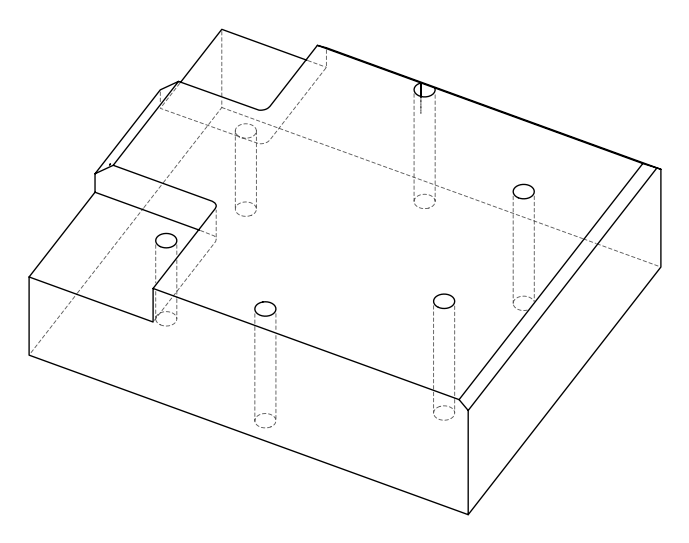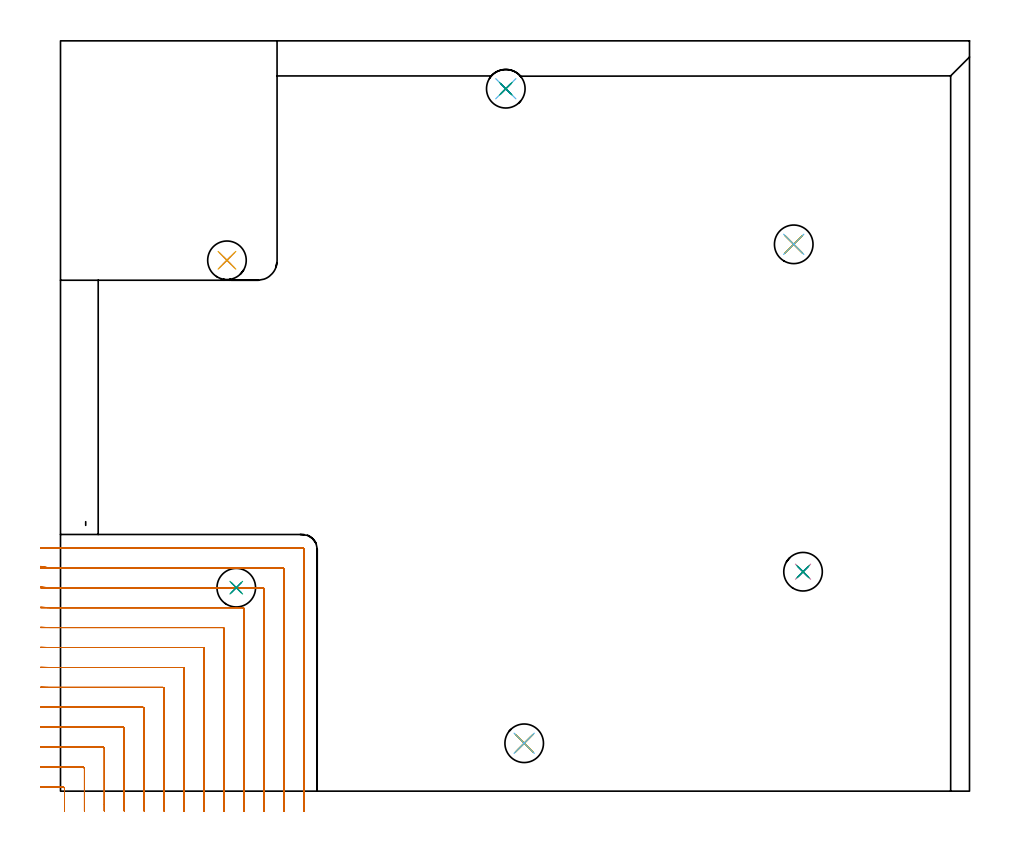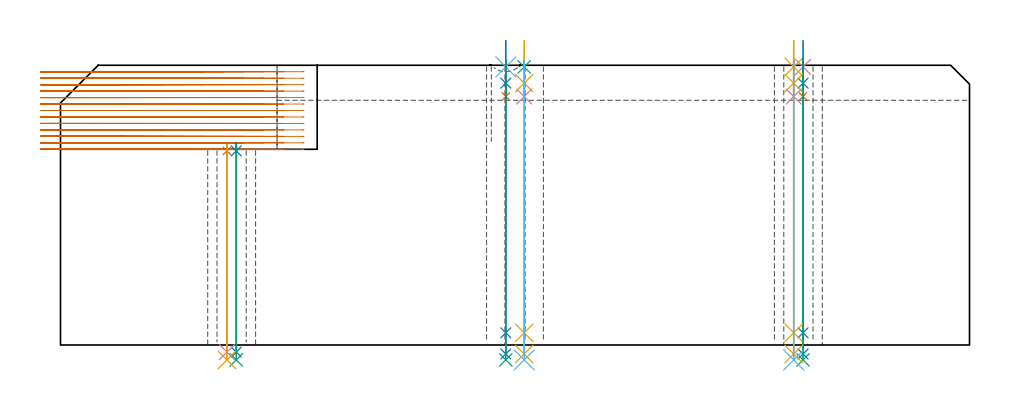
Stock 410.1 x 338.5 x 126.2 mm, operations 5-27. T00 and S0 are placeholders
(PLAN: 27 operations, 19 tool changes, 110.8 min)
(1 AREA_MILL | FG_CHAMFER_SURFACE | UGT0205_001 | 15.23 min | 39913 mm3)
(2 AREA_MILL_1 | FG_CHAMFER_SURFACE_1 | UGT0205_001 | 10.61 min | 11762 mm3)
(3 AREA_MILL_2 | FG_CHAMFER_SURFACE_2 | UGT0205_001 | 6.6 min | 18748 mm3)
(4 MILL_CORNER_NOTCH_RECTANGULAR | CORNER_NOTCH_RECTANGULAR | NXT0201_012 | Follow Part, ap 4, ae 75% | 23.1 min | 397303 mm3)
(5 MILL_CORNER_NOTCH_RECTANGULAR_1 | CORNER_NOTCH_RECTANGULAR_1 | NXT0201_011 | Follow Part, ap 3, ae 75% | 48.34 min | 506812 mm3)
(6 SPOT_DRILL | STEP1HOLE | NXT0321_9005460120000 | 0.04 min | 15 mm3)
(7 SPOT_DRILL_1 | STEP1HOLE_1 | NXT0321_9005460120000 | 0.03 min | 19 mm3)
(8 SPOT_DRILL_2 | STEP1HOLE_2 | NXT0321_9005460120000 | 0.03 min | 8 mm3)
(9 SPOT_DRILL_3 | STEP1HOLE_3 | NXT0321_9005460120000 | 0.03 min | 6 mm3)
(10 SPOT_DRILL_4 | STEP1HOLE_4 | NXT0321_9005460120000 | 0.03 min | 10 mm3)
(11 SPOT_DRILL_5 | STEP1HOLE_5 | NXT0321_9005460120000 | 0.04 min | 19 mm3)
(12 DRILL_THROUGH_HOLE_INTO_CENTER | STEP1HOLE | NXT0301_065 | 0.38 min | 6051 mm3)
(13 DRILL_TO_ENLARGE_THROUGH_HOLE | STEP1HOLE | UGT0301_245 | 0.4 min | 14882 mm3)
(14 DRILL_BLIND_HOLE_INTO_CENTER | STEP1HOLE_1 | NXT0301_065 | 0.07 min | 893 mm3)
(15 GUN_DRILL_THROUGH_HOLE | STEP1HOLE_1 | UGT0307_008 | 0.68 min | 11036 mm3)
(16 DRILL_TO_ENLARGE_THROUGH_HOLE_1 | STEP1HOLE_1 | UGT0301_245 | 0.54 min | 18035 mm3)
(17 DRILL_BLIND_HOLE_INTO_CENTER_1 | STEP1HOLE_2 | NXT0301_065 | 0.07 min | 881 mm3)
(18 GUN_DRILL_THROUGH_HOLE_1 | STEP1HOLE_2 | UGT0307_008 | 0.68 min | 11057 mm3)
(19 DRILL_TO_ENLARGE_THROUGH_HOLE_2 | STEP1HOLE_2 | UGT0301_245 | 0.54 min | 18015 mm3)
(20 DRILL_BLIND_HOLE_INTO_CENTER_2 | STEP1HOLE_3 | NXT0301_065 | 0.07 min | 876 mm3)
(21 GUN_DRILL_THROUGH_HOLE_2 | STEP1HOLE_3 | UGT0307_008 | 0.68 min | 11052 mm3)
(22 DRILL_TO_ENLARGE_THROUGH_HOLE_3 | STEP1HOLE_3 | UGT0301_245 | 0.54 min | 18030 mm3)
(23 DRILL_BLIND_HOLE_INTO_CENTER_3 | STEP1HOLE_4 | NXT0301_065 | 0.07 min | 866 mm3)
(24 GUN_DRILL_THROUGH_HOLE_3 | STEP1HOLE_4 | UGT0307_008 | 0.68 min | 11053 mm3)
(25 DRILL_TO_ENLARGE_THROUGH_HOLE_4 | STEP1HOLE_4 | UGT0301_245 | 0.54 min | 17997 mm3)
(26 DRILL_THROUGH_HOLE_INTO_CENTER_1 | STEP1HOLE_5 | NXT0301_065 | 0.38 min | 6064 mm3)
(27 DRILL_TO_ENLARGE_THROUGH_HOLE_5 | STEP1HOLE_5 | UGT0301_245 | 0.4 min | 14891 mm3)
(TOOL UGT0205_001 | Chamfer Mill 20 x 3 x 45 deg. | D20 FL50 Z2)
(TOOL NXT0201_012 | ENDMILL 16mm [2P460-1600-NA 1630] | D16 FL38 Z6)
(TOOL NXT0201_011 | ENDMILL 12mm [2P460-1200-NA 1630] | D12 FL38 Z6)
(TOOL NXT0321_9005460120000 | NC Spot Drill, 142deg, 12mm, Carbide, Uncoated | D12 PA142 FL30 Z2)
(TOOL NXT0301_065 | Carbide Drill 9.4mm [860.1-0940-075A1-MM 2214] | D9.4 PA140 FL98 Z2)
(TOOL UGT0301_245 | Twist Drill 17.4 mm | D17.4 PA118 FL130 Z2)
(TOOL UGT0307_008 | Gun Drill 11 mm | D11 PA130 FL24 Z1)
(OP 5 MILL_CORNER_NOTCH_RECTANGULAR_1)
G17 G21 G94 G90
T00 M6
G54
G17 G0 G90 X1.8 Y-9. S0 M3
G43 Z136.2 H1
Z123.285
G94 G1 Y-6. F250.
Y1.207 F500.
G3 X1.207 Y1.8 R0.6
G1 X-4.473
G2 X-6. Y1.811 R108.
G1 X-9. Y1.853 F250.
G0 Z136.2
X10.8 Y-9.
Z123.285
G1 Y-6.
Y10.207 F500.
G3 X10.207 Y10.8 R0.6
G1 X-4.473
G2 X-6. Y10.812 R99.
G1 X-9. Y10.858 F250.
G0 Z136.2
X19.8 Y-9.
Z123.285
G1 Y-6.
Y19.206 F500.
G3 X19.206 Y19.8 R0.6
G1 X-4.473
G2 X-6. Y19.813 R90.
G1 X-9. Y19.864 F250.
G0 Z136.2
X28.8 Y-9.
Z123.285
G1 Y-6.
Y28.206 F500.
G3 X28.206 Y28.8 R0.6
G1 X-4.473
G2 X-6. Y28.814 R81.
G1 X-8.999 Y28.871 F250.
G0 Z136.2
X37.8 Y-9.
Z123.285
G1 Y-6.
Y37.206 F500.
G3 X37.206 Y37.8 R0.6
G1 X-4.473
G2 X-6. Y37.816 R72.
G1 X-8.999 Y37.88 F250.
G0 Z136.2
X46.8 Y-9.
Z123.285
G1 Y-6.
Y46.205 F500.
G3 X46.205 Y46.8 R0.6
G1 X-4.473
G2 X-6. Y46.819 R63.
G1 X-8.999 Y46.891 F250.
G0 Z136.2
X55.8 Y-9.
Z123.285
G1 Y-6.
Y55.205 F500.
G3 X55.205 Y55.8 R0.6
G1 X-4.473
G2 X-6. Y55.822 R54.
G1 X-8.999 Y55.906 F250.
G0 Z136.2
X64.8 Y-9.
Z123.285
G1 Y-6.
Y64.205 F500.
G3 X64.205 Y64.8 R0.6
G1 X-4.473
G2 X-6. Y64.826 R45.
G1 X-8.998 Y64.928 F250.
G0 Z136.2
X73.8 Y-9.
Z123.285
G1 Y-6.
Y73.204 F500.
G3 X73.204 Y73.8 R0.6
G1 X-4.473
G2 X-6. Y73.832 R36.
G1 X-8.997 Y73.96 F250.
G0 Z136.2
X82.8 Y-9.
Z123.285
G1 Y-6.
Y82.204 F500.
G3 X82.204 Y82.8 R0.6
G1 X-4.473
G2 X-6. Y82.843 R27.
G1 X-8.995 Y83.013 F250.
G0 Z136.2
X91.8 Y-9.
Z123.285
G1 Y-6.
Y91.204 F500.
G3 X91.204 Y91.8 R0.6
G1 X-4.473
G2 X-6. Y91.865 R18.
G1 X-8.989 Y92.119 F250.
G0 Z136.2
X100.8 Y-9.
Z123.285
G1 Y-6.
Y100.204 F500.
G3 X100.204 Y100.8 R0.6
G1 X-4.473
G2 X-6. Y100.931 R9.
G1 X-8.956 Y101.44 F250.
G0 Z136.2
X109.8 Y-9.
Z123.285
G1 Y-6.
Y109.2 F500.
G3 X109.2 Y109.8 R0.6
G1 X-4.473
X-7.473 F250.
G0 Z136.2
X1.8 Y-9.
Z120.369
G1 Y-6.
Y1.207 F500.
G3 X1.207 Y1.8 R0.6
G1 X-4.473
G2 X-6. Y1.811 R108.
G1 X-9. Y1.853 F250.
G0 Z136.2
X10.8 Y-9.
Z120.369
G1 Y-6.
Y10.207 F500.
G3 X10.207 Y10.8 R0.6
G1 X-4.473
G2 X-6. Y10.812 R99.
G1 X-9. Y10.858 F250.
G0 Z136.2
X19.8 Y-9.
Z120.369
G1 Y-6.
Y19.206 F500.
G3 X19.206 Y19.8 R0.6
G1 X-4.473
G2 X-6. Y19.813 R90.
G1 X-9. Y19.864 F250.
G0 Z136.2
X28.8 Y-9.
Z120.369
G1 Y-6.
Y28.206 F500.
G3 X28.206 Y28.8 R0.6
G1 X-4.473
G2 X-6. Y28.814 R81.
G1 X-8.999 Y28.871 F250.
G0 Z136.2
X37.8 Y-9.
Z120.369
G1 Y-6.
Y37.206 F500.
G3 X37.206 Y37.8 R0.6
G1 X-4.473
G2 X-6. Y37.816 R72.
G1 X-8.999 Y37.88 F250.
G0 Z136.2
X46.8 Y-9.
Z120.369
G1 Y-6.
Y46.205 F500.
G3 X46.205 Y46.8 R0.6
G1 X-4.473
G2 X-6. Y46.819 R63.
G1 X-8.999 Y46.891 F250.
G0 Z136.2
X55.8 Y-9.
Z120.369
G1 Y-6.
Y55.205 F500.
G3 X55.205 Y55.8 R0.6
G1 X-4.473
G2 X-6. Y55.822 R54.
G1 X-8.999 Y55.906 F250.
G0 Z136.2
X64.8 Y-9.
Z120.369
G1 Y-6.
Y64.205 F500.
G3 X64.205 Y64.8 R0.6
G1 X-4.473
G2 X-6. Y64.826 R45.
G1 X-8.998 Y64.928 F250.
G0 Z136.2
X73.8 Y-9.
Z120.369
G1 Y-6.
Y73.204 F500.
G3 X73.204 Y73.8 R0.6
G1 X-4.473
G2 X-6. Y73.832 R36.
G1 X-8.997 Y73.96 F250.
G0 Z136.2
X82.8 Y-9.
Z120.369
G1 Y-6.
Y82.204 F500.
G3 X82.204 Y82.8 R0.6
G1 X-4.473
G2 X-6. Y82.843 R27.
G1 X-8.995 Y83.013 F250.
G0 Z136.2
X91.8 Y-9.
Z120.369
G1 Y-6.
Y91.204 F500.
G3 X91.204 Y91.8 R0.6
G1 X-4.473
G2 X-6. Y91.865 R18.
G1 X-8.989 Y92.119 F250.
G0 Z136.2
X100.8 Y-9.
Z120.369
G1 Y-6.
Y100.204 F500.
G3 X100.204 Y100.8 R0.6
G1 X-4.473
G2 X-6. Y100.931 R9.
G1 X-8.956 Y101.44 F250.
G0 Z136.2
X109.8 Y-9.
Z120.369
G1 Y-6.
Y109.2 F500.
G3 X109.2 Y109.8 R0.6
G1 X-4.473
X-7.473 F250.
G0 Z136.2
X1.8 Y-9.
Z117.454
G1 Y-6.
Y1.207 F500.
G3 X1.207 Y1.8 R0.6
G1 X-4.681
G2 X-6. Y1.808 R108.
G1 X-9. Y1.845 F250.
G0 Z136.2
X10.8 Y-9.
Z117.454
G1 Y-6.
Y10.207 F500.
G3 X10.207 Y10.8 R0.6
G1 X-4.681
G2 X-6. Y10.809 R99.
G1 X-9. Y10.849 F250.
G0 Z136.2
X19.8 Y-9.
Z117.454
G1 Y-6.
Y19.206 F500.
G3 X19.206 Y19.8 R0.6
G1 X-4.681
G2 X-6. Y19.81 R90.
G1 X-9. Y19.854 F250.
G0 Z136.2
X28.8 Y-9.
Z117.454
G1 Y-6.
Y28.206 F500.
G3 X28.206 Y28.8 R0.6
G1 X-4.681
G2 X-6. Y28.811 R81.
G1 X-9. Y28.86 F250.
G0 Z136.2
X37.8 Y-9.
Z117.454
G1 Y-6.
Y37.206 F500.
G3 X37.206 Y37.8 R0.6
G1 X-4.681
G2 X-6. Y37.812 R72.
G1 X-8.999 Y37.867 F250.
G0 Z136.2
X46.8 Y-9.
Z117.454
G1 Y-6.
Y46.205 F500.
G3 X46.205 Y46.8 R0.6
G1 X-4.681
G2 X-6. Y46.814 R63.
G1 X-8.999 Y46.877 F250.
G0 Z136.2
X55.8 Y-9.
Z117.454
G1 Y-6.
Y55.205 F500.
G3 X55.205 Y55.8 R0.6
G1 X-4.681
G2 X-6. Y55.816 R54.
G1 X-8.999 Y55.889 F250.
G0 Z136.2
X64.8 Y-9.
Z117.454
G1 Y-6.
Y64.205 F500.
G3 X64.205 Y64.8 R0.6
G1 X-4.681
G2 X-6. Y64.819 R45.
G1 X-8.999 Y64.907 F250.
G0 Z136.2
X73.8 Y-9.
Z117.454
G1 Y-6.
Y73.204 F500.
G3 X73.204 Y73.8 R0.6
G1 X-4.681
G2 X-6. Y73.824 R36.
G1 X-8.998 Y73.934 F250.
G0 Z136.2
X82.8 Y-9.
Z117.454
G1 Y-6.
Y82.204 F500.
G3 X82.204 Y82.8 R0.6
G1 X-4.681
G2 X-6. Y82.832 R27.
G1 X-8.996 Y82.979 F250.
G0 Z136.2
X91.8 Y-9.
Z117.454
G1 Y-6.
Y91.204 F500.
G3 X91.204 Y91.8 R0.6
G1 X-4.681
G2 X-6. Y91.848 R18.
G1 X-8.992 Y92.068 F250.
G0 Z136.2
X100.8 Y-9.
Z117.454
G1 Y-6.
Y100.204 F500.
G3 X100.204 Y100.8 R0.6
G1 X-4.681
G2 X-6. Y100.897 R9.
G1 X-8.968 Y101.337 F250.
G0 Z136.2
X109.8 Y-9.
Z117.454
G1 Y-6.
Y109.2 F500.
G3 X109.2 Y109.8 R0.6
G1 X-4.681
X-7.681 F250.
G0 Z136.2
X1.8 Y-9.
Z114.538
G1 Y-6.
Y1.207 F500.
G3 X1.207 Y1.8 R0.6
G1 X-5.96
X-6.
X-9. Y1.801 F250.
G0 Z136.2
X10.8 Y-9.
Z114.538
G1 Y-6.
Y10.207 F500.
G3 X10.207 Y10.8 R0.6
G1 X-5.96
X-6.
X-9. Y10.801 F250.
G0 Z136.2
X19.8 Y-9.
Z114.538
G1 Y-6.
Y19.206 F500.
G3 X19.206 Y19.8 R0.6
G1 X-5.96
X-6.
X-9. Y19.801 F250.
G0 Z136.2
X28.8 Y-9.
Z114.538
G1 Y-6.
Y28.206 F500.
G3 X28.206 Y28.8 R0.6
G1 X-5.96
X-6.
X-9. Y28.802 F250.
G0 Z136.2
X37.8 Y-9.
Z114.538
G1 Y-6.
Y37.206 F500.
G3 X37.206 Y37.8 R0.6
G1 X-5.96
X-6.
X-9. Y37.802 F250.
G0 Z136.2
X46.8 Y-9.
Z114.538
G1 Y-6.
Y46.205 F500.
G3 X46.205 Y46.8 R0.6
G1 X-5.96
X-6.
X-9. Y46.802 F250.
G0 Z136.2
X55.8 Y-9.
Z114.538
G1 Y-6.
Y55.205 F500.
G3 X55.205 Y55.8 R0.6
G1 X-5.96
X-6.
X-9. Y55.802 F250.
G0 Z136.2
X64.8 Y-9.
Z114.538
G1 Y-6.
Y64.205 F500.
G3 X64.205 Y64.8 R0.6
G1 X-5.96
X-6.
X-9. Y64.803 F250.
G0 Z136.2
X73.8 Y-9.
Z114.538
G1 Y-6.
Y73.204 F500.
G3 X73.204 Y73.8 R0.6
G1 X-5.96
X-6.
X-9. Y73.803 F250.
G0 Z136.2
X82.8 Y-9.
Z114.538
G1 Y-6.
Y82.204 F500.
G3 X82.204 Y82.8 R0.6
G1 X-5.96
X-6.
X-9. Y82.804 F250.
G0 Z136.2
X91.8 Y-9.
Z114.538
G1 Y-6.
Y91.204 F500.
G3 X91.204 Y91.8 R0.6
G1 X-5.96
X-6.
X-9. Y91.807 F250.
G0 Z136.2
X100.8 Y-9.
Z114.538
G1 Y-6.
Y100.204 F500.
G3 X100.204 Y100.8 R0.6
G1 X-5.96
X-6.
X-9. Y100.813 F250.
G0 Z136.2
X109.8 Y-9.
Z114.538
G1 Y-6.
Y109.2 F500.
G3 X109.2 Y109.8 R0.6
G1 X-5.96
X-8.96 F250.
G0 Z136.2
X1.8 Y-9.
Z111.623
G1 Y-6.
Y1.207 F500.
G3 X1.207 Y1.8 R0.6
G1 X-6.
X-9. F250.
G0 Z136.2
X10.8 Y-9.
Z111.623
G1 Y-6.
Y10.207 F500.
G3 X10.207 Y10.8 R0.6
G1 X-6.
X-9. F250.
G0 Z136.2
X19.8 Y-9.
Z111.623
G1 Y-6.
Y19.206 F500.
G3 X19.206 Y19.8 R0.6
G1 X-6.
X-9. F250.
G0 Z136.2
X28.8 Y-9.
Z111.623
G1 Y-6.
Y28.206 F500.
G3 X28.206 Y28.8 R0.6
G1 X-6.
X-9. F250.
G0 Z136.2
X37.8 Y-9.
Z111.623
G1 Y-6.
Y37.206 F500.
G3 X37.206 Y37.8 R0.6
G1 X-6.
X-9. F250.
G0 Z136.2
X46.8 Y-9.
Z111.623
G1 Y-6.
Y46.205 F500.
G3 X46.205 Y46.8 R0.6
G1 X-6.
X-9. F250.
G0 Z136.2
X55.8 Y-9.
Z111.623
G1 Y-6.
Y55.205 F500.
G3 X55.205 Y55.8 R0.6
G1 X-6.
X-9. F250.
G0 Z136.2
X64.8 Y-9.
Z111.623
G1 Y-6.
Y64.205 F500.
G3 X64.205 Y64.8 R0.6
G1 X-6.
X-9. F250.
G0 Z136.2
X73.8 Y-9.
Z111.623
G1 Y-6.
Y73.204 F500.
G3 X73.204 Y73.8 R0.6
G1 X-6.
X-9. F250.
G0 Z136.2
X82.8 Y-9.
Z111.623
G1 Y-6.
Y82.204 F500.
G3 X82.204 Y82.8 R0.6
G1 X-6.
X-9. F250.
G0 Z136.2
X91.8 Y-9.
Z111.623
G1 Y-6.
Y91.204 F500.
G3 X91.204 Y91.8 R0.6
G1 X-6.
X-9. F250.
G0 Z136.2
X100.8 Y-9.
Z111.623
G1 Y-6.
Y100.204 F500.
G3 X100.204 Y100.8 R0.6
G1 X-6.
X-9. F250.
G0 Z136.2
X109.8 Y-9.
Z111.623
G1 Y-6.
Y109.2 F500.
G3 X109.2 Y109.8 R0.6
G1 X-6.
X-9. F250.
G0 Z136.2
X1.8 Y-9.
Z108.708
G1 Y-6.
Y1.207 F500.
G3 X1.207 Y1.8 R0.6
G1 X-6.
X-9. F250.
G0 Z136.2
X10.8 Y-9.
Z108.708
G1 Y-6.
Y10.207 F500.
G3 X10.207 Y10.8 R0.6
G1 X-6.
X-9. F250.
G0 Z136.2
X19.8 Y-9.
Z108.708
G1 Y-6.
Y19.206 F500.
G3 X19.206 Y19.8 R0.6
G1 X-6.
X-9. F250.
G0 Z136.2
X28.8 Y-9.
Z108.708
G1 Y-6.
Y28.206 F500.
G3 X28.206 Y28.8 R0.6
G1 X-6.
X-9. F250.
G0 Z136.2
X37.8 Y-9.
Z108.708
G1 Y-6.
Y37.206 F500.
G3 X37.206 Y37.8 R0.6
G1 X-6.
X-9. F250.
G0 Z136.2
X46.8 Y-9.
Z108.708
G1 Y-6.
Y46.205 F500.
G3 X46.205 Y46.8 R0.6
G1 X-6.
X-9. F250.
G0 Z136.2
X55.8 Y-9.
Z108.708
G1 Y-6.
Y55.205 F500.
G3 X55.205 Y55.8 R0.6
G1 X-6.
X-9. F250.
G0 Z136.2
X64.8 Y-9.
Z108.708
G1 Y-6.
Y64.205 F500.
G3 X64.205 Y64.8 R0.6
G1 X-6.
X-9. F250.
G0 Z136.2
X73.8 Y-9.
Z108.708
G1 Y-6.
Y73.204 F500.
G3 X73.204 Y73.8 R0.6
G1 X-6.
X-9. F250.
G0 Z136.2
X82.8 Y-9.
Z108.708
G1 Y-6.
Y82.204 F500.
G3 X82.204 Y82.8 R0.6
G1 X-6.
X-9. F250.
G0 Z136.2
X91.8 Y-9.
Z108.708
G1 Y-6.
Y91.204 F500.
G3 X91.204 Y91.8 R0.6
G1 X-6.
X-9. F250.
G0 Z136.2
X100.8 Y-9.
Z108.708
G1 Y-6.
Y100.204 F500.
G3 X100.204 Y100.8 R0.6
G1 X-6.
X-9. F250.
G0 Z136.2
X109.8 Y-9.
Z108.708
G1 Y-6.
Y109.2 F500.
G3 X109.2 Y109.8 R0.6
G1 X-6.
X-9. F250.
G0 Z136.2
X1.8 Y-9.
Z105.792
G1 Y-6.
Y1.207 F500.
G3 X1.207 Y1.8 R0.6
G1 X-6.
X-9. F250.
G0 Z136.2
X10.8 Y-9.
Z105.792
G1 Y-6.
Y10.207 F500.
G3 X10.207 Y10.8 R0.6
G1 X-6.
X-9. F250.
G0 Z136.2
X19.8 Y-9.
Z105.792
G1 Y-6.
Y19.206 F500.
G3 X19.206 Y19.8 R0.6
G1 X-6.
X-9. F250.
G0 Z136.2
X28.8 Y-9.
Z105.792
G1 Y-6.
Y28.206 F500.
G3 X28.206 Y28.8 R0.6
G1 X-6.
X-9. F250.
G0 Z136.2
X37.8 Y-9.
Z105.792
G1 Y-6.
Y37.206 F500.
G3 X37.206 Y37.8 R0.6
G1 X-6.
X-9. F250.
G0 Z136.2
X46.8 Y-9.
Z105.792
G1 Y-6.
Y46.205 F500.
G3 X46.205 Y46.8 R0.6
G1 X-6.
X-9. F250.
G0 Z136.2
X55.8 Y-9.
Z105.792
G1 Y-6.
Y55.205 F500.
G3 X55.205 Y55.8 R0.6
G1 X-6.
X-9. F250.
G0 Z136.2
X64.8 Y-9.
Z105.792
G1 Y-6.
Y64.205 F500.
G3 X64.205 Y64.8 R0.6
G1 X-6.
X-9. F250.
G0 Z136.2
X73.8 Y-9.
Z105.792
G1 Y-6.
Y73.204 F500.
G3 X73.204 Y73.8 R0.6
G1 X-6.
X-9. F250.
G0 Z136.2
X82.8 Y-9.
Z105.792
G1 Y-6.
Y82.204 F500.
G3 X82.204 Y82.8 R0.6
G1 X-6.
X-9. F250.
G0 Z136.2
X91.8 Y-9.
Z105.792
G1 Y-6.
Y91.204 F500.
G3 X91.204 Y91.8 R0.6
G1 X-6.
X-9. F250.
G0 Z136.2
X100.8 Y-9.
Z105.792
G1 Y-6.
Y100.204 F500.
G3 X100.204 Y100.8 R0.6
G1 X-6.
X-9. F250.
G0 Z136.2
X109.8 Y-9.
Z105.792
G1 Y-6.
Y109.2 F500.
G3 X109.2 Y109.8 R0.6
G1 X-6.
X-9. F250.
G0 Z136.2
X1.8 Y-9.
Z102.877
G1 Y-6.
Y1.207 F500.
G3 X1.207 Y1.8 R0.6
G1 X-6.
X-9. F250.
G0 Z136.2
X10.8 Y-9.
Z102.877
G1 Y-6.
Y10.207 F500.
G3 X10.207 Y10.8 R0.6
G1 X-6.
X-9. F250.
G0 Z136.2
X19.8 Y-9.
Z102.877
G1 Y-6.
Y19.206 F500.
G3 X19.206 Y19.8 R0.6
G1 X-6.
X-9. F250.
G0 Z136.2
X28.8 Y-9.
Z102.877
G1 Y-6.
Y28.206 F500.
G3 X28.206 Y28.8 R0.6
G1 X-6.
X-9. F250.
G0 Z136.2
X37.8 Y-9.
Z102.877
G1 Y-6.
Y37.206 F500.
G3 X37.206 Y37.8 R0.6
G1 X-6.
X-9. F250.
G0 Z136.2
X46.8 Y-9.
Z102.877
G1 Y-6.
Y46.205 F500.
G3 X46.205 Y46.8 R0.6
G1 X-6.
X-9. F250.
G0 Z136.2
X55.8 Y-9.
Z102.877
G1 Y-6.
Y55.205 F500.
G3 X55.205 Y55.8 R0.6
G1 X-6.
X-9. F250.
G0 Z136.2
X64.8 Y-9.
Z102.877
G1 Y-6.
Y64.205 F500.
G3 X64.205 Y64.8 R0.6
G1 X-6.
X-9. F250.
G0 Z136.2
X73.8 Y-9.
Z102.877
G1 Y-6.
Y73.204 F500.
G3 X73.204 Y73.8 R0.6
G1 X-6.
X-9. F250.
G0 Z136.2
X82.8 Y-9.
Z102.877
G1 Y-6.
Y82.204 F500.
G3 X82.204 Y82.8 R0.6
G1 X-6.
X-9. F250.
G0 Z136.2
X91.8 Y-9.
Z102.877
G1 Y-6.
Y91.204 F500.
G3 X91.204 Y91.8 R0.6
G1 X-6.
X-9. F250.
G0 Z136.2
X100.8 Y-9.
Z102.877
G1 Y-6.
Y100.204 F500.
G3 X100.204 Y100.8 R0.6
G1 X-6.
X-9. F250.
G0 Z136.2
X109.8 Y-9.
Z102.877
G1 Y-6.
Y109.2 F500.
G3 X109.2 Y109.8 R0.6
G1 X-6.
X-9. F250.
G0 Z136.2
X1.8 Y-9.
Z99.962
G1 Y-6.
Y1.207 F500.
G3 X1.207 Y1.8 R0.6
G1 X-6.
X-9. F250.
G0 Z136.2
X10.8 Y-9.
Z99.962
G1 Y-6.
Y10.207 F500.
G3 X10.207 Y10.8 R0.6
G1 X-6.
X-9. F250.
G0 Z136.2
X19.8 Y-9.
Z99.962
G1 Y-6.
Y19.206 F500.
G3 X19.206 Y19.8 R0.6
G1 X-6.
X-9. F250.
G0 Z136.2
X28.8 Y-9.
Z99.962
G1 Y-6.
Y28.206 F500.
G3 X28.206 Y28.8 R0.6
G1 X-6.
X-9. F250.
G0 Z136.2
X37.8 Y-9.
Z99.962
G1 Y-6.
Y37.206 F500.
G3 X37.206 Y37.8 R0.6
G1 X-6.
X-9. F250.
G0 Z136.2
X46.8 Y-9.
Z99.962
G1 Y-6.
Y46.205 F500.
G3 X46.205 Y46.8 R0.6
G1 X-6.
X-9. F250.
G0 Z136.2
X55.8 Y-9.
Z99.962
G1 Y-6.
Y55.205 F500.
G3 X55.205 Y55.8 R0.6
G1 X-6.
X-9. F250.
G0 Z136.2
X64.8 Y-9.
Z99.962
G1 Y-6.
Y64.205 F500.
G3 X64.205 Y64.8 R0.6
G1 X-6.
X-9. F250.
G0 Z136.2
X73.8 Y-9.
Z99.962
G1 Y-6.
Y73.204 F500.
G3 X73.204 Y73.8 R0.6
G1 X-6.
X-9. F250.
G0 Z136.2
X82.8 Y-9.
Z99.962
G1 Y-6.
Y82.204 F500.
G3 X82.204 Y82.8 R0.6
G1 X-6.
X-9. F250.
G0 Z136.2
X91.8 Y-9.
Z99.962
G1 Y-6.
Y91.204 F500.
G3 X91.204 Y91.8 R0.6
G1 X-6.
X-9. F250.
G0 Z136.2
X100.8 Y-9.
Z99.962
G1 Y-6.
Y100.204 F500.
G3 X100.204 Y100.8 R0.6
G1 X-6.
X-9. F250.
G0 Z136.2
X109.8 Y-9.
Z99.962
G1 Y-6.
Y109.2 F500.
G3 X109.2 Y109.8 R0.6
G1 X-6.
X-9. F250.
G0 Z136.2
X1.8 Y-9.
Z97.046
G1 Y-6.
Y1.207 F500.
G3 X1.207 Y1.8 R0.6
G1 X-6.
X-9. F250.
G0 Z136.2
X10.8 Y-9.
Z97.046
G1 Y-6.
Y10.207 F500.
G3 X10.207 Y10.8 R0.6
G1 X-6.
X-9. F250.
G0 Z136.2
X19.8 Y-9.
Z97.046
G1 Y-6.
Y19.206 F500.
G3 X19.206 Y19.8 R0.6
G1 X-6.
X-9. F250.
G0 Z136.2
X28.8 Y-9.
Z97.046
G1 Y-6.
Y28.206 F500.
G3 X28.206 Y28.8 R0.6
G1 X-6.
X-9. F250.
G0 Z136.2
X37.8 Y-9.
Z97.046
G1 Y-6.
Y37.206 F500.
G3 X37.206 Y37.8 R0.6
G1 X-6.
X-9. F250.
G0 Z136.2
X46.8 Y-9.
Z97.046
G1 Y-6.
Y46.205 F500.
G3 X46.205 Y46.8 R0.6
G1 X-6.
X-9. F250.
G0 Z136.2
X55.8 Y-9.
Z97.046
G1 Y-6.
Y55.205 F500.
G3 X55.205 Y55.8 R0.6
G1 X-6.
X-9. F250.
G0 Z136.2
X64.8 Y-9.
Z97.046
G1 Y-6.
Y64.205 F500.
G3 X64.205 Y64.8 R0.6
G1 X-6.
X-9. F250.
G0 Z136.2
X73.8 Y-9.
Z97.046
G1 Y-6.
Y73.204 F500.
G3 X73.204 Y73.8 R0.6
G1 X-6.
X-9. F250.
G0 Z136.2
X82.8 Y-9.
Z97.046
G1 Y-6.
Y82.204 F500.
G3 X82.204 Y82.8 R0.6
G1 X-6.
X-9. F250.
G0 Z136.2
X91.8 Y-9.
Z97.046
G1 Y-6.
Y91.204 F500.
G3 X91.204 Y91.8 R0.6
G1 X-6.
X-9. F250.
G0 Z136.2
X100.8 Y-9.
Z97.046
G1 Y-6.
Y100.204 F500.
G3 X100.204 Y100.8 R0.6
G1 X-6.
X-9. F250.
G0 Z136.2
X109.8 Y-9.
Z97.046
G1 Y-6.
Y109.2 F500.
G3 X109.2 Y109.8 R0.6
G1 X-6.
X-9. F250.
G0 Z136.2
X1.8 Y-9.
Z94.131
G1 Y-6.
Y1.207 F500.
G3 X1.207 Y1.8 R0.6
G1 X-6.
X-9. F250.
G0 Z136.2
X10.8 Y-9.
Z94.131
G1 Y-6.
Y10.207 F500.
G3 X10.207 Y10.8 R0.6
G1 X-6.
X-9. F250.
G0 Z136.2
X19.8 Y-9.
Z94.131
G1 Y-6.
Y19.206 F500.
G3 X19.206 Y19.8 R0.6
G1 X-6.
X-9. F250.
G0 Z136.2
X28.8 Y-9.
Z94.131
G1 Y-6.
Y28.206 F500.
G3 X28.206 Y28.8 R0.6
G1 X-6.
X-9. F250.
G0 Z136.2
X37.8 Y-9.
Z94.131
G1 Y-6.
Y37.206 F500.
G3 X37.206 Y37.8 R0.6
G1 X-6.
X-9. F250.
G0 Z136.2
X46.8 Y-9.
Z94.131
G1 Y-6.
Y46.205 F500.
G3 X46.205 Y46.8 R0.6
G1 X-6.
X-9. F250.
G0 Z136.2
X55.8 Y-9.
Z94.131
G1 Y-6.
Y55.205 F500.
G3 X55.205 Y55.8 R0.6
G1 X-6.
X-9. F250.
G0 Z136.2
X64.8 Y-9.
Z94.131
G1 Y-6.
Y64.205 F500.
G3 X64.205 Y64.8 R0.6
G1 X-6.
X-9. F250.
G0 Z136.2
X73.8 Y-9.
Z94.131
G1 Y-6.
Y73.204 F500.
G3 X73.204 Y73.8 R0.6
G1 X-6.
X-9. F250.
G0 Z136.2
X82.8 Y-9.
Z94.131
G1 Y-6.
Y82.204 F500.
G3 X82.204 Y82.8 R0.6
G1 X-6.
X-9. F250.
G0 Z136.2
X91.8 Y-9.
Z94.131
G1 Y-6.
Y91.204 F500.
G3 X91.204 Y91.8 R0.6
G1 X-6.
X-9. F250.
G0 Z136.2
X100.8 Y-9.
Z94.131
G1 Y-6.
Y100.204 F500.
G3 X100.204 Y100.8 R0.6
G1 X-6.
X-9. F250.
G0 Z136.2
X109.8 Y-9.
Z94.131
G1 Y-6.
Y109.2 F500.
G3 X109.2 Y109.8 R0.6
G1 X-6.
X-9. F250.
G0 Z136.2
X1.8 Y-9.
Z91.215
G1 Y-6.
Y1.207 F500.
G3 X1.207 Y1.8 R0.6
G1 X-6.
X-9. F250.
G0 Z136.2
X10.8 Y-9.
Z91.215
G1 Y-6.
Y10.207 F500.
G3 X10.207 Y10.8 R0.6
G1 X-6.
X-9. F250.
G0 Z136.2
X19.8 Y-9.
Z91.215
G1 Y-6.
Y19.206 F500.
G3 X19.206 Y19.8 R0.6
G1 X-6.
X-9. F250.
G0 Z136.2
X28.8 Y-9.
Z91.215
G1 Y-6.
Y28.206 F500.
G3 X28.206 Y28.8 R0.6
G1 X-6.
X-9. F250.
G0 Z136.2
X37.8 Y-9.
Z91.215
G1 Y-6.
Y37.206 F500.
G3 X37.206 Y37.8 R0.6
G1 X-6.
X-9. F250.
G0 Z136.2
X46.8 Y-9.
Z91.215
G1 Y-6.
Y46.205 F500.
G3 X46.205 Y46.8 R0.6
G1 X-6.
X-9. F250.
G0 Z136.2
X55.8 Y-9.
Z91.215
G1 Y-6.
Y55.205 F500.
G3 X55.205 Y55.8 R0.6
G1 X-6.
X-9. F250.
G0 Z136.2
X64.8 Y-9.
Z91.215
G1 Y-6.
Y64.205 F500.
G3 X64.205 Y64.8 R0.6
G1 X-6.
X-9. F250.
G0 Z136.2
X73.8 Y-9.
Z91.215
G1 Y-6.
Y73.204 F500.
G3 X73.204 Y73.8 R0.6
G1 X-6.
X-9. F250.
G0 Z136.2
X82.8 Y-9.
Z91.215
G1 Y-6.
Y82.204 F500.
G3 X82.204 Y82.8 R0.6
G1 X-6.
X-9. F250.
G0 Z136.2
X91.8 Y-9.
Z91.215
G1 Y-6.
Y91.204 F500.
G3 X91.204 Y91.8 R0.6
G1 X-6.
X-9. F250.
G0 Z136.2
X100.8 Y-9.
Z91.215
G1 Y-6.
Y100.204 F500.
G3 X100.204 Y100.8 R0.6
G1 X-6.
X-9. F250.
G0 Z136.2
X109.8 Y-9.
Z91.215
G1 Y-6.
Y109.2 F500.
G3 X109.2 Y109.8 R0.6
G1 X-6.
X-9. F250.
G0 Z136.2
X1.8 Y-9.
Z88.3
G1 Y-6.
Y1.207 F500.
G3 X1.207 Y1.8 R0.6
G1 X-6.
X-9. F250.
G0 Z136.2
X10.8 Y-9.
Z88.3
G1 Y-6.
Y10.207 F500.
G3 X10.207 Y10.8 R0.6
G1 X-6.
X-9. F250.
G0 Z136.2
X19.8 Y-9.
Z88.3
G1 Y-6.
Y19.206 F500.
G3 X19.206 Y19.8 R0.6
G1 X-6.
X-9. F250.
G0 Z136.2
X28.8 Y-9.
Z88.3
G1 Y-6.
Y28.206 F500.
G3 X28.206 Y28.8 R0.6
G1 X-6.
X-9. F250.
G0 Z136.2
X37.8 Y-9.
Z88.3
G1 Y-6.
Y37.206 F500.
G3 X37.206 Y37.8 R0.6
G1 X-6.
X-9. F250.
G0 Z136.2
X46.8 Y-9.
Z88.3
G1 Y-6.
Y46.205 F500.
G3 X46.205 Y46.8 R0.6
G1 X-6.
X-9. F250.
G0 Z136.2
X55.8 Y-9.
Z88.3
G1 Y-6.
Y55.205 F500.
G3 X55.205 Y55.8 R0.6
G1 X-6.
X-9. F250.
G0 Z136.2
X64.8 Y-9.
Z88.3
G1 Y-6.
Y64.205 F500.
G3 X64.205 Y64.8 R0.6
G1 X-6.
X-9. F250.
G0 Z136.2
X73.8 Y-9.
Z88.3
G1 Y-6.
Y73.204 F500.
G3 X73.204 Y73.8 R0.6
G1 X-6.
X-9. F250.
G0 Z136.2
X82.8 Y-9.
Z88.3
G1 Y-6.
Y82.204 F500.
G3 X82.204 Y82.8 R0.6
G1 X-6.
X-9. F250.
G0 Z136.2
X91.8 Y-9.
Z88.3
G1 Y-6.
Y91.204 F500.
G3 X91.204 Y91.8 R0.6
G1 X-6.
X-9. F250.
G0 Z136.2
X100.8 Y-9.
Z88.3
G1 Y-6.
Y100.204 F500.
G3 X100.204 Y100.8 R0.6
G1 X-6.
X-9. F250.
G0 Z136.2
X109.8 Y-9.
Z88.3
G1 Y-6.
Y109.2 F500.
G3 X109.2 Y109.8 R0.6
G1 X-6.
X-9. F250.
G0 Z136.2
M5
M2
(OP 6 SPOT_DRILL)
G17 G21 G94 G90
T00 M6
G54
G17 G0 G90 X79.3 Y91.8 S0 M3
G43 Z136.2 H0
G94 G81 G98 Z87.551 F250. R91.3
G80
M5
M2
(OP 7 SPOT_DRILL_1)
G17 G21 G94 G90
T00 M6
G54
G17 G0 G90 X209.2 Y21.6 S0 M3
G43 Z136.2 H0
G94 G81 G98 Z125.451 F250. R129.2
G80
M5
M2
(OP 8 SPOT_DRILL_2)
G17 G21 G94 G90
T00 M6
G54
G17 G0 G90 X335. Y99. S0 M3
G43 Z136.2 H0
G94 G81 G98 Z125.451 F250. R129.2
G80
M5
M2
(OP 9 SPOT_DRILL_3)
G17 G21 G94 G90
T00 M6
G54
G17 G0 G90 X330.8 Y246.7 S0 M3
G43 Z136.2 H0
G94 G81 G98 Z125.451 F250. R129.2
G80
M5
M2
(OP 10 SPOT_DRILL_4)
G17 G21 G94 G90
T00 M6
G54
G17 G0 G90 X200.9 Y316.9 S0 M3
G43 Z136.2 H0
G94 G81 G98 Z125.451 F250. R129.2
G80
M5
M2
(OP 11 SPOT_DRILL_5)
G17 G21 G94 G90
T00 M6
G54
G17 G0 G90 X75.1 Y239.5 S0 M3
G43 Z136.2 H0
G94 G81 G98 Z87.551 F250. R91.3
G80
M5
M2
(OP 12 DRILL_THROUGH_HOLE_INTO_CENTER)
G17 G21 G94 G90
T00 M6
G54
G17 G0 G90 X79.3 Y91.8 S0 M3
G43 Z136.2 H1
G94 G73 G98 Z-3.211 F250. Q9.151 R90.3
G80
M5
M2
(OP 13 DRILL_TO_ENLARGE_THROUGH_HOLE)
G17 G21 G94 G90
T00 M6
G54
G17 G0 G90 X79.3 Y91.8 S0 M3
G43 Z136.2 H0
G94 G73 G98 Z-6.727 F250. Q15.838 R90.3
G80
M5
M2
(OP 14 DRILL_BLIND_HOLE_INTO_CENTER)
G17 G21 G94 G90
T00 M6
G54
G17 G0 G90 X209.2 Y21.6 S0 M3
G43 Z136.2 H1
G94 G81 G98 Z112.1 F250. R128.2
G80
M5
M2
(OP 15 GUN_DRILL_THROUGH_HOLE)
G17 G21 G94 G90
T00 M6
G54
G17 G0 G90 X209.2 Y21.6 M8
G43 Z137.293 H0
S716 M3
G94 G1 Z118.135 F125. M26
G4 X.084
Z5.5 F250.
G4 X.084
Z-4.065 F125.
G4 X.084
M5
M9
G0 Z137.293
M2
(OP 16 DRILL_TO_ENLARGE_THROUGH_HOLE_1)
G17 G21 G94 G90
T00 M6
G54
G17 G0 G90 X209.2 Y21.6 S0 M3
G43 Z136.2 H0
G94 G73 G98 Z-6.727 F250. Q16.616 R128.2
G80
M5
M2
(OP 17 DRILL_BLIND_HOLE_INTO_CENTER_1)
G17 G21 G94 G90
T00 M6
G54
G17 G0 G90 X335. Y99. S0 M3
G43 Z136.2 H1
G94 G81 G98 Z112.1 F250. R128.2
G80
M5
M2
(OP 18 GUN_DRILL_THROUGH_HOLE_1)
G17 G21 G94 G90
T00 M6
G54
G17 G0 G90 X335. Y99. M8
G43 Z137.293 H0
S716 M3
G94 G1 Z118.135 F125. M26
G4 X.084
Z5.5 F250.
G4 X.084
Z-4.065 F125.
G4 X.084
M5
M9
G0 Z137.293
M2
(OP 19 DRILL_TO_ENLARGE_THROUGH_HOLE_2)
G17 G21 G94 G90
T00 M6
G54
G17 G0 G90 X335. Y99. S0 M3
G43 Z136.2 H0
G94 G73 G98 Z-6.727 F250. Q16.616 R128.2
G80
M5
M2
(OP 20 DRILL_BLIND_HOLE_INTO_CENTER_2)
G17 G21 G94 G90
T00 M6
G54
G17 G0 G90 X330.8 Y246.7 S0 M3
G43 Z136.2 H1
G94 G81 G98 Z112.1 F250. R128.2
G80
M5
M2
(OP 21 GUN_DRILL_THROUGH_HOLE_2)
G17 G21 G94 G90
T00 M6
G54
G17 G0 G90 X330.8 Y246.7 M8
G43 Z137.293 H0
S716 M3
G94 G1 Z118.135 F125. M26
G4 X.084
Z5.5 F250.
G4 X.084
Z-4.065 F125.
G4 X.084
M5
M9
G0 Z137.293
M2
(OP 22 DRILL_TO_ENLARGE_THROUGH_HOLE_3)
G17 G21 G94 G90
T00 M6
G54
G17 G0 G90 X330.8 Y246.7 S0 M3
G43 Z136.2 H0
G94 G73 G98 Z-6.727 F250. Q16.616 R128.2
G80
M5
M2
(OP 23 DRILL_BLIND_HOLE_INTO_CENTER_3)
G17 G21 G94 G90
T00 M6
G54
G17 G0 G90 X200.9 Y316.9 S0 M3
G43 Z136.2 H1
G94 G81 G98 Z112.1 F250. R128.2
G80
M5
M2
(OP 24 GUN_DRILL_THROUGH_HOLE_3)
G17 G21 G94 G90
T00 M6
G54
G17 G0 G90 X200.9 Y316.9 M8
G43 Z137.293 H0
S716 M3
G94 G1 Z118.135 F125. M26
G4 X.084
Z5.5 F250.
G4 X.084
Z-4.065 F125.
G4 X.084
M5
M9
G0 Z137.293
M2
(OP 25 DRILL_TO_ENLARGE_THROUGH_HOLE_4)
G17 G21 G94 G90
T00 M6
G54
G17 G0 G90 X200.9 Y316.9 S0 M3
G43 Z136.2 H0
G94 G73 G98 Z-6.727 F250. Q16.616 R128.2
G80
M5
M2
(OP 26 DRILL_THROUGH_HOLE_INTO_CENTER_1)
G17 G21 G94 G90
T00 M6
G54
G17 G0 G90 X75.1 Y239.5 S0 M3
G43 Z136.2 H1
G94 G73 G98 Z-3.211 F250. Q9.151 R90.3
G80
M5
M2
(OP 27 DRILL_TO_ENLARGE_THROUGH_HOLE_5)
G17 G21 G94 G90
T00 M6
G54
G17 G0 G90 X75.1 Y239.5 S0 M3
G43 Z136.2 H0
G94 G73 G98 Z-6.727 F250. Q15.838 R90.3
G80
M5
M2
